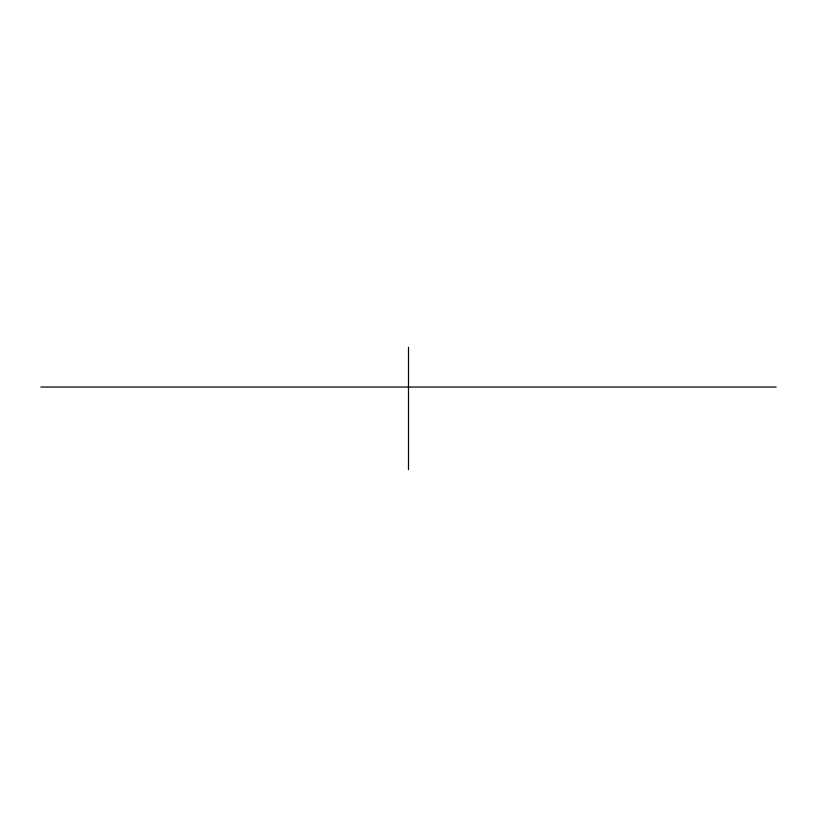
<?xml version="1.0" encoding="UTF-8"?>
<svg xmlns="http://www.w3.org/2000/svg" width="817" height="817" viewBox="0 0 817 817"><rect width="100%" height="100%" fill="white"/><g stroke="black" fill="none" stroke-linecap="round" stroke-linejoin="round"><path stroke-width="1.23" d="M40.85 387.033L776.15 387.033M408.5 347.286L408.5 469.714"/></g></svg>
